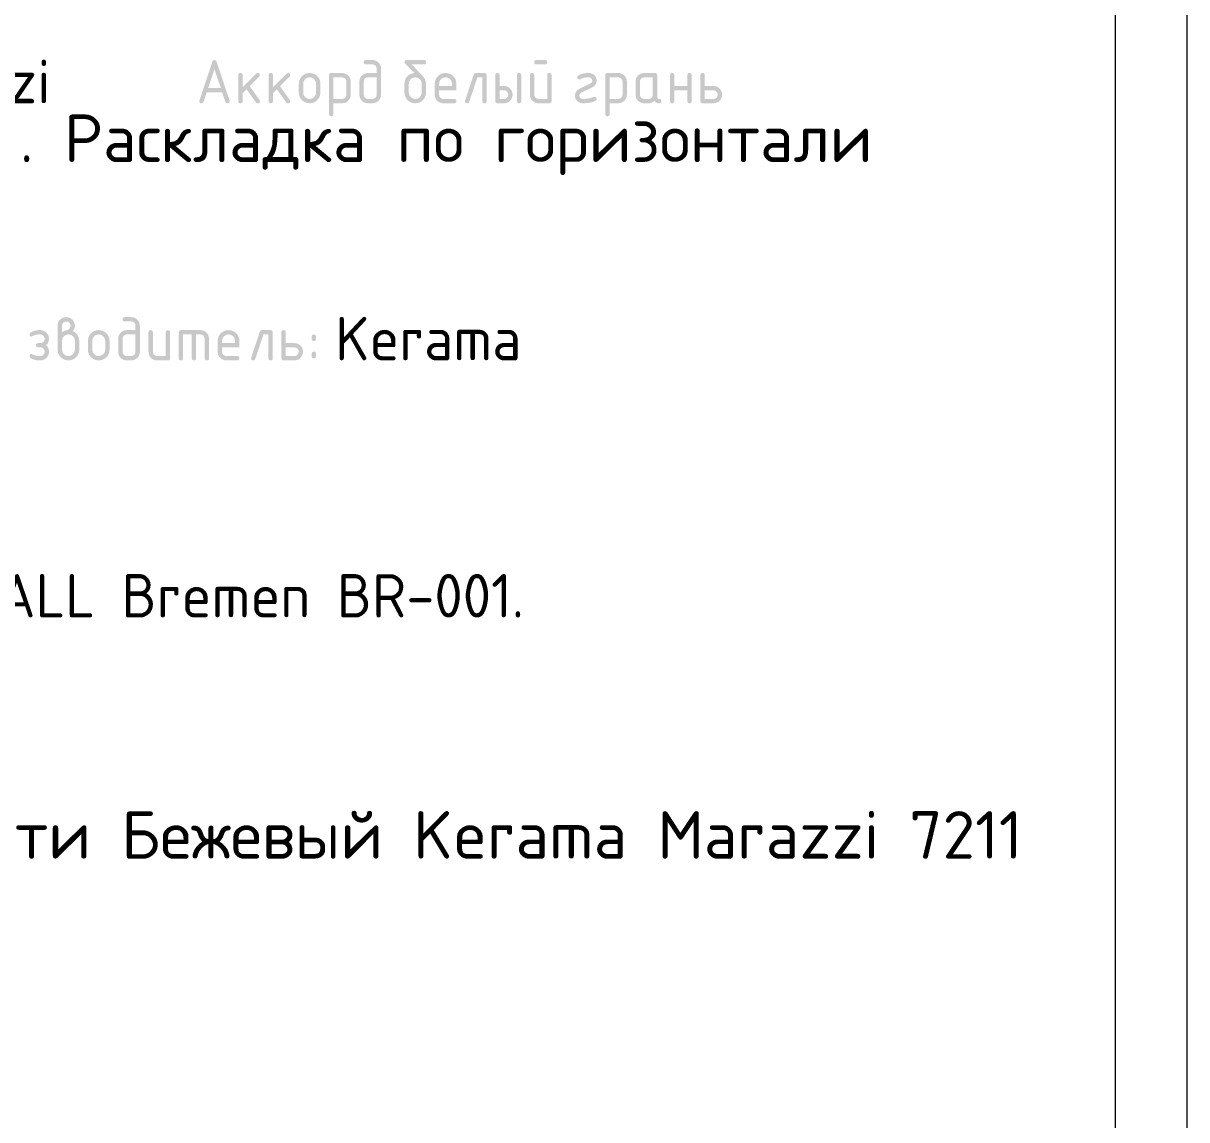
# Model space of a CAD drawing. Header units: millimetres. Extents: x 0 to 1189, y 0 to 841.
# Drawn here: x 1107.6 to 1189.1, y 283 to 359.7 of the extents above; entities that cross this region are included whole.
import ezdxf

# ---------------------------------------------------------------- set-up
doc = ezdxf.new("R2010")
doc.units = ezdxf.units.MM

msp = doc.modelspace()

# ---------------------------------------------------------------- hatches: boundary and pattern name
h = msp.add_hatch(color=7)
h.paths.add_polyline_path([(1120.992302, 356.523999), (1120.548022, 355.186199), (1121.440991, 355.186199)])
h.paths.add_polyline_path([(1122.055045, 354.276143), (1122.045528, 354.209954), (1122.016942, 354.163764), (1121.969236, 354.136694), (1121.902358, 354.127866), (1121.811614, 354.153153), (1121.758491, 354.22929), (1121.538556, 354.881377), (1120.446598, 354.881377), (1120.230522, 354.22929), (1120.177399, 354.153153), (1120.086655, 354.127866), (1120.019777, 354.136694), (1119.972071, 354.163764), (1119.943485, 354.209954), (1119.933968, 354.276143), (1119.942788, 354.326855), (1120.844025, 357.031668), (1120.901007, 357.124961), (1120.992302, 357.154589), (1121.087868, 357.125513), (1121.144988, 357.036078), (1122.046776, 354.326855)])
h = msp.add_hatch(color=7)
h.paths.add_polyline_path([(1132.663685, 356.549355), (1132.663685, 354.733101), (1132.652532, 354.610937), (1132.619106, 354.498283), (1132.563459, 354.395137), (1132.485643, 354.301499), (1132.392065, 354.224372), (1132.289341, 354.170241), (1132.177832, 354.138331), (1132.0579, 354.127866), (1131.753629, 354.127866), (1131.631216, 354.138331), (1131.51888, 354.170241), (1131.416983, 354.224372), (1131.325886, 354.301499), (1131.24807, 354.395137), (1131.192423, 354.498283), (1131.158997, 354.610937), (1131.147843, 354.733101), (1131.147843, 355.639298), (1131.158997, 355.761462), (1131.192423, 355.874116), (1131.24807, 355.977262), (1131.325886, 356.0709), (1131.418843, 356.146167), (1131.520534, 356.200504), (1131.631836, 356.233448), (1131.753629, 356.244533), (1132.358863, 356.244533), (1132.358863, 356.549355), (1132.33709, 356.666902), (1132.273976, 356.765431), (1132.175653, 356.828063), (1132.0579, 356.849767), (1131.600942, 356.849767), (1131.536614, 356.859284), (1131.490217, 356.88787), (1131.462113, 356.935576), (1131.452665, 357.002454), (1131.462113, 357.069013), (1131.490217, 357.116555), (1131.536614, 357.145081), (1131.600942, 357.154589), (1132.0579, 357.154589), (1132.180313, 357.143522), (1132.292649, 357.110285), (1132.394546, 357.054828), (1132.485643, 356.977098), (1132.563459, 356.885691), (1132.619106, 356.78369), (1132.652532, 356.671458)])
h.paths.add_polyline_path([(1132.358863, 354.733101), (1132.358863, 355.939711), (1131.753629, 355.939711), (1131.635876, 355.917938), (1131.537552, 355.854824), (1131.474438, 355.756569), (1131.452665, 355.639298), (1131.452665, 354.733101), (1131.47499, 354.617483), (1131.541962, 354.517575), (1131.639734, 354.450603), (1131.753629, 354.428278), (1132.0579, 354.428278), (1132.173448, 354.450603), (1132.269566, 354.517575), (1132.336539, 354.615829)])
h = msp.add_hatch(color=7)
h.paths.add_polyline_path([(1135.819997, 355.486612), (1135.819997, 354.881377), (1135.805717, 354.731421), (1135.763222, 354.592472), (1135.693028, 354.464581), (1135.595652, 354.347801), (1135.480733, 354.251114), (1135.352635, 354.182436), (1135.212653, 354.141457), (1135.062076, 354.127866), (1134.909579, 354.141457), (1134.769381, 354.182436), (1134.641172, 354.251114), (1134.524641, 354.347801), (1134.427636, 354.464581), (1134.358794, 354.592472), (1134.317755, 354.731421), (1134.304155, 354.881377), (1134.304155, 355.491022), (1134.328762, 355.701999), (1134.402616, 355.884038), (1134.525769, 356.036725), (1134.698274, 356.159646), (1134.853234, 356.224413), (1134.998686, 356.244533), (1134.333921, 356.913157), (1134.311183, 356.948297), (1134.304155, 357.002454), (1134.313672, 357.069013), (1134.342258, 357.116555), (1134.389964, 357.145081), (1134.456842, 357.154589), (1135.67172, 357.154589), (1135.736049, 357.145081), (1135.782446, 357.116555), (1135.810549, 357.069013), (1135.819997, 357.002454), (1135.810549, 356.935576), (1135.782446, 356.88787), (1135.736049, 356.859284), (1135.67172, 356.849767), (1134.807966, 356.849767), (1135.570297, 356.049954), (1135.678843, 355.917283), (1135.756952, 355.779445), (1135.804158, 355.636026)])
h.paths.add_polyline_path([(1135.515175, 354.885787), (1135.515175, 355.491022), (1135.48286, 355.664585), (1135.383986, 355.812931), (1135.237087, 355.911805), (1135.062076, 355.94412), (1134.887065, 355.911805), (1134.740166, 355.812931), (1134.641292, 355.664585), (1134.608977, 355.491022), (1134.608977, 354.885787), (1134.641292, 354.708916), (1134.740166, 354.563877), (1134.887065, 354.462798), (1135.062076, 354.428278), (1135.237087, 354.462798), (1135.383986, 354.563877), (1135.48286, 354.710363)])
h = msp.add_hatch(color=7)
h.paths.add_polyline_path([(1144.607284, 356.096256), (1144.607284, 354.276143), (1144.597767, 354.209954), (1144.569182, 354.163764), (1144.521476, 354.136694), (1144.454598, 354.127866), (1143.697228, 354.127866), (1143.574815, 354.138331), (1143.462479, 354.170241), (1143.360582, 354.224372), (1143.269485, 354.301499), (1143.191669, 354.395137), (1143.136022, 354.498283), (1143.102596, 354.610937), (1143.091442, 354.733101), (1143.091442, 356.096256), (1143.100959, 356.163134), (1143.129545, 356.21084), (1143.177251, 356.239425), (1143.244129, 356.248943), (1143.310688, 356.239425), (1143.35823, 356.21084), (1143.386756, 356.163134), (1143.396264, 356.096256), (1143.396264, 354.733101), (1143.418589, 354.617965), (1143.485561, 354.521434), (1143.583333, 354.451085), (1143.697228, 354.428278), (1144.302462, 354.428278), (1144.302462, 356.096256), (1144.311971, 356.163134), (1144.340496, 356.21084), (1144.388038, 356.239425), (1144.454598, 356.248943), (1144.521476, 356.239425), (1144.569182, 356.21084), (1144.597767, 356.163134)])
h.paths.add_polyline_path([(1144.149776, 356.849767), (1143.544541, 356.849767), (1143.480213, 356.859284), (1143.433816, 356.88787), (1143.405713, 356.935576), (1143.396264, 357.002454), (1143.405713, 357.069013), (1143.433816, 357.116555), (1143.480213, 357.145081), (1143.544541, 357.154589), (1144.149776, 357.154589), (1144.216654, 357.145081), (1144.26436, 357.116555), (1144.292945, 357.069013), (1144.302462, 357.002454), (1144.292945, 356.935576), (1144.26436, 356.88787), (1144.216654, 356.859284)])
h = msp.add_hatch(color=7)
h.dxf.hatch_style = 2
h.paths.add_polyline_path([(1122.966086, 355.249589), (1123.918586, 356.202089), (1123.965094, 356.234473), (1124.024419, 356.244533), (1124.091297, 356.235085), (1124.139003, 356.206981), (1124.167589, 356.160584), (1124.177106, 356.096256), (1124.164841, 356.038585), (1124.130252, 355.990423), (1123.465487, 355.321798), (1124.14734, 354.364889), (1124.177106, 354.276143), (1124.167589, 354.209954), (1124.139003, 354.163764), (1124.091297, 354.136694), (1124.024419, 354.127866), (1123.951521, 354.143645), (1123.897639, 354.191256), (1123.245552, 355.105722), (1122.966086, 354.822397), (1122.966086, 354.276143), (1122.956577, 354.209954), (1122.928052, 354.163764), (1122.880509, 354.136694), (1122.81395, 354.127866), (1122.747072, 354.136694), (1122.699366, 354.163764), (1122.670781, 354.209954), (1122.661264, 354.276143), (1122.661264, 356.096256), (1122.670781, 356.160584), (1122.699366, 356.206981), (1122.747072, 356.235085), (1122.81395, 356.244533), (1122.880509, 356.235085), (1122.928052, 356.206981), (1122.956577, 356.160584), (1122.966086, 356.096256)])
h = msp.add_hatch(color=7)
h.dxf.hatch_style = 2
h.paths.add_polyline_path([(1125.087731, 355.249589), (1126.040231, 356.202089), (1126.086739, 356.234473), (1126.146064, 356.244533), (1126.212942, 356.235085), (1126.260648, 356.206981), (1126.289233, 356.160584), (1126.298751, 356.096256), (1126.286486, 356.038585), (1126.251897, 355.990423), (1125.587132, 355.321798), (1126.268985, 354.364889), (1126.298751, 354.276143), (1126.289233, 354.209954), (1126.260648, 354.163764), (1126.212942, 354.136694), (1126.146064, 354.127866), (1126.073166, 354.143645), (1126.019284, 354.191256), (1125.367197, 355.105722), (1125.087731, 354.822397), (1125.087731, 354.276143), (1125.078222, 354.209954), (1125.049697, 354.163764), (1125.002154, 354.136694), (1124.935595, 354.127866), (1124.868717, 354.136694), (1124.821011, 354.163764), (1124.792426, 354.209954), (1124.782909, 354.276143), (1124.782909, 356.096256), (1124.792426, 356.160584), (1124.821011, 356.206981), (1124.868717, 356.235085), (1124.935595, 356.244533), (1125.002154, 356.235085), (1125.049697, 356.206981), (1125.078222, 356.160584), (1125.087731, 356.096256)])
h = msp.add_hatch(color=7)
h.paths.add_polyline_path([(1126.904553, 354.881377), (1126.904553, 355.486612), (1126.918153, 355.639118), (1126.959193, 355.779376), (1127.028034, 355.907749), (1127.12504, 356.024598), (1127.24157, 356.121285), (1127.369779, 356.189962), (1127.509977, 356.230942), (1127.662474, 356.244533), (1127.814972, 356.231002), (1127.95517, 356.190445), (1128.083379, 356.122912), (1128.199909, 356.028456), (1128.296915, 355.911857), (1128.365756, 355.783166), (1128.406796, 355.641658), (1128.420395, 355.486612), (1128.420395, 354.881377), (1128.406116, 354.731421), (1128.36362, 354.592472), (1128.293426, 354.464581), (1128.196051, 354.347801), (1128.081131, 354.251114), (1127.953034, 354.182436), (1127.813051, 354.141457), (1127.662474, 354.127866), (1127.509977, 354.141457), (1127.369779, 354.182436), (1127.24157, 354.251114), (1127.12504, 354.347801), (1127.028034, 354.464581), (1126.959193, 354.592472), (1126.918153, 354.731421)])
h.paths.add_polyline_path([(1128.115573, 354.885787), (1128.115573, 355.491022), (1128.083258, 355.664585), (1127.984384, 355.812931), (1127.837485, 355.911805), (1127.662474, 355.94412), (1127.487464, 355.911805), (1127.340565, 355.812931), (1127.24169, 355.664585), (1127.209375, 355.491022), (1127.209375, 354.885787), (1127.24169, 354.708916), (1127.340565, 354.563877), (1127.487464, 354.462798), (1127.662474, 354.428278), (1127.837485, 354.462798), (1127.984384, 354.563877), (1128.083258, 354.710363)])
h = msp.add_hatch(color=7)
h.paths.add_polyline_path([(1129.026198, 356.096256), (1129.035715, 356.160584), (1129.064301, 356.206981), (1129.112007, 356.235085), (1129.178885, 356.244533), (1129.936255, 356.244533), (1130.058668, 356.233448), (1130.171004, 356.200504), (1130.272901, 356.146167), (1130.363998, 356.0709), (1130.441814, 355.977262), (1130.497461, 355.874116), (1130.530887, 355.761462), (1130.54204, 355.639298), (1130.54204, 354.733101), (1130.530887, 354.610937), (1130.497461, 354.498283), (1130.441814, 354.395137), (1130.363998, 354.301499), (1130.272901, 354.224372), (1130.171004, 354.170241), (1130.058668, 354.138331), (1129.936255, 354.127866), (1129.33102, 354.127866), (1129.33102, 353.366087), (1129.321512, 353.301758), (1129.292987, 353.255361), (1129.245444, 353.227258), (1129.178885, 353.21781), (1129.112007, 353.227258), (1129.064301, 353.255361), (1129.035715, 353.301758), (1129.026198, 353.366087)])
h.paths.add_polyline_path([(1129.33102, 355.939711), (1129.33102, 354.428278), (1129.936255, 354.428278), (1130.051803, 354.450603), (1130.147921, 354.517575), (1130.214894, 354.615829), (1130.237218, 354.733101), (1130.237218, 355.639298), (1130.215445, 355.756569), (1130.152331, 355.854824), (1130.054008, 355.919591), (1129.936255, 355.939711)])
h = msp.add_hatch(color=7)
h.paths.add_polyline_path([(1137.183721, 355.94412), (1137.00871, 355.911805), (1136.861811, 355.812931), (1136.762937, 355.666032), (1136.730622, 355.491022), (1136.730622, 355.338335), (1137.63682, 355.338335), (1137.63682, 355.491022), (1137.604505, 355.666032), (1137.505631, 355.812931), (1137.358732, 355.911805)])
h.paths.add_polyline_path([(1136.730622, 355.034064), (1136.730622, 354.733101), (1136.752946, 354.617483), (1136.819919, 354.517575), (1136.917691, 354.450603), (1137.031586, 354.428278), (1137.788955, 354.428278), (1137.855833, 354.41877), (1137.903539, 354.390245), (1137.932125, 354.342702), (1137.941642, 354.276143), (1137.932125, 354.209954), (1137.903539, 354.163764), (1137.855833, 354.136694), (1137.788955, 354.127866), (1137.031586, 354.127866), (1136.909173, 354.138331), (1136.796837, 354.170241), (1136.694939, 354.224372), (1136.603843, 354.301499), (1136.526026, 354.394517), (1136.47038, 354.496629), (1136.436953, 354.609077), (1136.4258, 354.733101), (1136.4258, 355.486612), (1136.439399, 355.639118), (1136.480439, 355.779376), (1136.549281, 355.907749), (1136.646286, 356.024598), (1136.762816, 356.121285), (1136.891026, 356.189962), (1137.031224, 356.230942), (1137.183721, 356.244533), (1137.336218, 356.231002), (1137.476416, 356.190445), (1137.604626, 356.122912), (1137.721156, 356.028456), (1137.818161, 355.911926), (1137.887003, 355.783717), (1137.928042, 355.643519), (1137.941642, 355.491022), (1137.941642, 355.034064)])
h = msp.add_hatch(color=7)
h.dxf.hatch_style = 2
h.paths.add_polyline_path([(1139.305366, 356.244533), (1139.9106, 356.244533), (1139.977478, 356.235085), (1140.025184, 356.206981), (1140.05377, 356.160584), (1140.063287, 356.096256), (1140.063287, 354.276143), (1140.05377, 354.209954), (1140.025184, 354.163764), (1139.977478, 354.136694), (1139.9106, 354.127866), (1139.844041, 354.136694), (1139.796499, 354.163764), (1139.767973, 354.209954), (1139.758465, 354.276143), (1139.758465, 355.939711), (1139.411199, 355.939711), (1138.839589, 354.22929), (1138.788877, 354.153153), (1138.700132, 354.127866), (1138.633254, 354.137375), (1138.585548, 354.1659), (1138.556962, 354.213442), (1138.547445, 354.280002), (1138.556264, 354.326855), (1139.15323, 356.121612), (1139.213175, 356.214905)])
h = msp.add_hatch(color=7)
h.paths.add_polyline_path([(1141.88011, 354.733101), (1141.869025, 354.610937), (1141.836081, 354.498283), (1141.781744, 354.395137), (1141.706477, 354.301499), (1141.612839, 354.224372), (1141.509693, 354.170241), (1141.397038, 354.138331), (1141.274875, 354.127866), (1140.821776, 354.127866), (1140.754899, 354.136694), (1140.707193, 354.163764), (1140.678607, 354.209954), (1140.66909, 354.276143), (1140.66909, 356.096256), (1140.678607, 356.160584), (1140.707193, 356.206981), (1140.754899, 356.235085), (1140.821776, 356.244533), (1140.888336, 356.235085), (1140.935878, 356.206981), (1140.964403, 356.160584), (1140.973912, 356.096256), (1140.973912, 355.338335), (1141.274875, 355.338335), (1141.397038, 355.327336), (1141.509693, 355.294582), (1141.612839, 355.240434), (1141.706477, 355.165253), (1141.781744, 355.071529), (1141.836081, 354.968194), (1141.869025, 354.85535)])
h.paths.add_polyline_path([(1141.579146, 354.733101), (1141.557098, 354.850647), (1141.490401, 354.949177), (1141.392146, 355.012291), (1141.274875, 355.034064), (1140.973912, 355.034064), (1140.973912, 354.428278), (1141.274875, 354.428278), (1141.392146, 354.450603), (1141.490401, 354.517575), (1141.557098, 354.615829)])
h.paths.add_polyline_path([(1142.184932, 356.096256), (1142.19444, 356.160584), (1142.222966, 356.206981), (1142.270508, 356.235085), (1142.337067, 356.244533), (1142.401396, 356.235085), (1142.447793, 356.206981), (1142.475896, 356.160584), (1142.485344, 356.096256), (1142.485344, 354.276143), (1142.475896, 354.209954), (1142.447793, 354.163764), (1142.401396, 354.136694), (1142.337067, 354.127866), (1142.270508, 354.136694), (1142.222966, 354.163764), (1142.19444, 354.209954), (1142.184932, 354.276143)])
h = msp.add_hatch(color=7)
h.dxf.hatch_style = 2
h.paths.add_polyline_path([(1147.61338, 354.580965), (1147.680257, 354.571448), (1147.727963, 354.542862), (1147.756549, 354.495156), (1147.766066, 354.428278), (1147.744293, 354.352693), (1147.681179, 354.293231), (1147.515392, 354.220884), (1147.309867, 354.169207), (1147.06455, 354.138201), (1146.779391, 354.127866), (1146.674815, 354.137375), (1146.57737, 354.1659), (1146.487781, 354.213442), (1146.406769, 354.280002), (1146.337661, 354.361082), (1146.288809, 354.451154), (1146.259802, 354.549908), (1146.250224, 354.657033), (1146.269327, 354.810856), (1146.326567, 354.942149), (1146.421842, 355.050497), (1146.555046, 355.135488), (1147.338323, 355.511968), (1147.391481, 355.547935), (1147.429963, 355.592996), (1147.453355, 355.648393), (1147.461244, 355.715366), (1147.445259, 355.802045), (1147.397854, 355.876321), (1147.321924, 355.923932), (1147.2369, 355.939711), (1147.010763, 355.932889), (1146.8516, 355.909945), (1146.743631, 355.872049), (1146.622846, 355.808522), (1146.555046, 355.791434), (1146.497375, 355.801494), (1146.449213, 355.833877), (1146.413453, 355.88514), (1146.402911, 355.939711), (1146.422479, 356.015365), (1146.483388, 356.07531), (1146.630115, 356.149887), (1146.804333, 356.202709), (1147.006457, 356.234137), (1147.2369, 356.244533), (1147.341475, 356.235024), (1147.43892, 356.206499), (1147.52851, 356.158957), (1147.609521, 356.092397), (1147.67863, 356.009689), (1147.727481, 355.919798), (1147.756489, 355.821949), (1147.766066, 355.715366), (1147.746963, 355.561543), (1147.689723, 355.43025), (1147.594449, 355.321902), (1147.461244, 355.236911), (1146.682377, 354.86429), (1146.586879, 354.781539), (1146.555046, 354.657033), (1146.571031, 354.570354), (1146.618436, 354.496078), (1146.692712, 354.446262), (1146.779391, 354.428278), (1146.994589, 354.437055), (1147.195421, 354.46335), (1147.38199, 354.507111), (1147.5544, 354.568287)])
h = msp.add_hatch(color=7)
h.paths.add_polyline_path([(1148.371869, 356.096256), (1148.381386, 356.160584), (1148.409972, 356.206981), (1148.457678, 356.235085), (1148.524556, 356.244533), (1149.281925, 356.244533), (1149.404338, 356.233448), (1149.516674, 356.200504), (1149.618572, 356.146167), (1149.709669, 356.0709), (1149.787485, 355.977262), (1149.843132, 355.874116), (1149.876558, 355.761462), (1149.887711, 355.639298), (1149.887711, 354.733101), (1149.876558, 354.610937), (1149.843132, 354.498283), (1149.787485, 354.395137), (1149.709669, 354.301499), (1149.618572, 354.224372), (1149.516674, 354.170241), (1149.404338, 354.138331), (1149.281925, 354.127866), (1148.676691, 354.127866), (1148.676691, 353.366087), (1148.667183, 353.301758), (1148.638657, 353.255361), (1148.591115, 353.227258), (1148.524556, 353.21781), (1148.457678, 353.227258), (1148.409972, 353.255361), (1148.381386, 353.301758), (1148.371869, 353.366087)])
h.paths.add_polyline_path([(1148.676691, 355.939711), (1148.676691, 354.428278), (1149.281925, 354.428278), (1149.397474, 354.450603), (1149.493592, 354.517575), (1149.560565, 354.615829), (1149.582889, 354.733101), (1149.582889, 355.639298), (1149.561116, 355.756569), (1149.498002, 355.854824), (1149.399679, 355.919591), (1149.281925, 355.939711)])
h = msp.add_hatch(color=7)
h.paths.add_polyline_path([(1151.704534, 355.939711), (1151.0993, 355.939711), (1150.981546, 355.917938), (1150.883223, 355.854824), (1150.820109, 355.756569), (1150.798336, 355.639298), (1150.798336, 354.733101), (1150.82066, 354.617483), (1150.887633, 354.517575), (1150.985405, 354.450603), (1151.0993, 354.428278), (1151.40357, 354.428278), (1151.519119, 354.450603), (1151.615237, 354.517575), (1151.68221, 354.615829), (1151.704534, 354.733101)])
h.paths.add_polyline_path([(1152.309768, 354.276143), (1152.30032, 354.209954), (1152.272217, 354.163764), (1152.22582, 354.136694), (1152.161491, 354.127866), (1152.059095, 354.137444), (1151.967395, 354.166451), (1151.885927, 354.215303), (1151.814226, 354.284411), (1151.724559, 354.215303), (1151.626468, 354.166451), (1151.519593, 354.137444), (1151.40357, 354.127866), (1151.0993, 354.127866), (1150.976887, 354.138331), (1150.864551, 354.170241), (1150.762653, 354.224372), (1150.671557, 354.301499), (1150.59374, 354.394517), (1150.538094, 354.496629), (1150.504667, 354.609077), (1150.493514, 354.733101), (1150.493514, 355.639298), (1150.504667, 355.761462), (1150.538094, 355.874116), (1150.59374, 355.977262), (1150.671557, 356.0709), (1150.762653, 356.146167), (1150.864551, 356.200504), (1150.976887, 356.233448), (1151.0993, 356.244533), (1151.856669, 356.244533), (1151.923547, 356.235085), (1151.971253, 356.206981), (1151.999839, 356.160584), (1152.009356, 356.096256), (1152.009356, 354.580965), (1152.018864, 354.514087), (1152.04739, 354.466381), (1152.094932, 354.437796), (1152.161491, 354.428278), (1152.22582, 354.41877), (1152.272217, 354.390245), (1152.30032, 354.342702)])
h = msp.add_hatch(color=7)
h.dxf.hatch_style = 2
h.paths.add_polyline_path([(1153.220689, 355.034064), (1153.220689, 354.276143), (1153.21118, 354.209954), (1153.182655, 354.163764), (1153.135112, 354.136694), (1153.068553, 354.127866), (1153.001675, 354.136694), (1152.953969, 354.163764), (1152.925384, 354.209954), (1152.915866, 354.276143), (1152.915866, 356.096256), (1152.925384, 356.160584), (1152.953969, 356.206981), (1153.001675, 356.235085), (1153.068553, 356.244533), (1153.135112, 356.235085), (1153.182655, 356.206981), (1153.21118, 356.160584), (1153.220689, 356.096256), (1153.220689, 355.338335), (1154.126886, 355.338335), (1154.126886, 356.096256), (1154.136395, 356.160584), (1154.16492, 356.206981), (1154.212463, 356.235085), (1154.279022, 356.244533), (1154.3459, 356.235085), (1154.393606, 356.206981), (1154.422191, 356.160584), (1154.431709, 356.096256), (1154.431709, 354.276143), (1154.422191, 354.209954), (1154.393606, 354.163764), (1154.3459, 354.136694), (1154.279022, 354.127866), (1154.212463, 354.136694), (1154.16492, 354.163764), (1154.136395, 354.209954), (1154.126886, 354.276143), (1154.126886, 355.034064)])
h = msp.add_hatch(color=7)
h.paths.add_polyline_path([(1156.553353, 354.733101), (1156.5422, 354.610937), (1156.508774, 354.498283), (1156.453127, 354.395137), (1156.375311, 354.301499), (1156.284214, 354.224372), (1156.182317, 354.170241), (1156.069981, 354.138331), (1155.947568, 354.127866), (1155.190198, 354.127866), (1155.12332, 354.136694), (1155.075614, 354.163764), (1155.047028, 354.209954), (1155.037511, 354.276143), (1155.037511, 356.096256), (1155.047028, 356.160584), (1155.075614, 356.206981), (1155.12332, 356.235085), (1155.190198, 356.244533), (1155.256757, 356.235085), (1155.3043, 356.206981), (1155.332825, 356.160584), (1155.342333, 356.096256), (1155.342333, 355.338335), (1155.947568, 355.338335), (1156.069981, 355.327268), (1156.182317, 355.294031), (1156.284214, 355.238574), (1156.375311, 355.160844), (1156.453127, 355.069669), (1156.508774, 354.967643), (1156.5422, 354.855281)])
h.paths.add_polyline_path([(1156.248531, 354.733101), (1156.226758, 354.850647), (1156.163644, 354.949177), (1156.065321, 355.012291), (1155.947568, 355.034064), (1155.342333, 355.034064), (1155.342333, 354.428278), (1155.947568, 354.428278), (1156.063116, 354.450603), (1156.159234, 354.517575), (1156.226207, 354.615829)])
h = msp.add_hatch(color=7)
h.paths.add_polyline_path([(1110.311941, 338.093967), (1110.49584, 338.204692), (1110.663617, 338.242244), (1110.754981, 338.269736), (1110.837249, 338.348077), (1110.897676, 338.447572), (1110.917176, 338.547066), (1110.895127, 338.664613), (1110.82843, 338.763142), (1110.730176, 338.827428), (1110.612905, 338.847478), (1110.495151, 338.825774), (1110.396828, 338.763142), (1110.333714, 338.664613), (1110.311941, 338.547066)])
h.paths.add_polyline_path([(1111.065453, 338.182713), (1111.253417, 338.06868), (1111.40004, 337.903798), (1111.49168, 337.70412), (1111.522961, 337.488733), (1111.522961, 336.879089), (1111.508681, 336.728512), (1111.466186, 336.588529), (1111.395992, 336.460432), (1111.298617, 336.345512), (1111.183697, 336.248826), (1111.0556, 336.180148), (1110.915617, 336.139168), (1110.76504, 336.125577), (1110.612543, 336.139168), (1110.472345, 336.180148), (1110.344136, 336.248826), (1110.227605, 336.345512), (1110.1306, 336.462292), (1110.061758, 336.590183), (1110.020719, 336.729132), (1110.007119, 336.879089), (1110.007119, 338.547066), (1110.018273, 338.669229), (1110.051699, 338.781884), (1110.107346, 338.88503), (1110.185162, 338.978668), (1110.278119, 339.054167), (1110.37981, 339.108479), (1110.491112, 339.141293), (1110.612905, 339.1523), (1110.735068, 339.141233), (1110.847723, 339.107996), (1110.950869, 339.052539), (1111.044506, 338.974809), (1111.119773, 338.883402), (1111.174111, 338.781401), (1111.207055, 338.669169), (1111.218139, 338.547066), (1111.208622, 338.438279), (1111.180036, 338.341118), (1111.13233, 338.255843)])
h.paths.add_polyline_path([(1111.218139, 336.883498), (1111.218139, 337.488733), (1111.185824, 337.662297), (1111.08695, 337.810642), (1110.940051, 337.909517), (1110.76504, 337.941832), (1110.590029, 337.909517), (1110.443131, 337.810642), (1110.344256, 337.662297), (1110.311941, 337.488733), (1110.311941, 336.883498), (1110.344256, 336.706627), (1110.443131, 336.561589), (1110.590029, 336.460509), (1110.76504, 336.42599), (1110.940051, 336.460509), (1111.08695, 336.561589), (1111.185824, 336.708074)])
h = msp.add_hatch(color=7)
h.paths.add_polyline_path([(1115.766462, 338.547066), (1115.766462, 336.730812), (1115.755309, 336.608649), (1115.721882, 336.495994), (1115.666236, 336.392848), (1115.588419, 336.29921), (1115.494842, 336.222083), (1115.392118, 336.167952), (1115.280609, 336.136042), (1115.160676, 336.125577), (1114.856406, 336.125577), (1114.733993, 336.136042), (1114.621657, 336.167952), (1114.519759, 336.222083), (1114.428663, 336.29921), (1114.350846, 336.392848), (1114.2952, 336.495994), (1114.261773, 336.608649), (1114.25062, 336.730812), (1114.25062, 337.63701), (1114.261773, 337.759173), (1114.2952, 337.871827), (1114.350846, 337.974973), (1114.428663, 338.068611), (1114.52162, 338.143878), (1114.62331, 338.198216), (1114.734613, 338.231159), (1114.856406, 338.242244), (1115.46164, 338.242244), (1115.46164, 338.547066), (1115.439867, 338.664613), (1115.376753, 338.763142), (1115.27843, 338.825774), (1115.160676, 338.847478), (1114.703719, 338.847478), (1114.63939, 338.856995), (1114.592994, 338.885581), (1114.56489, 338.933287), (1114.555442, 339.000165), (1114.56489, 339.066724), (1114.592994, 339.114267), (1114.63939, 339.142792), (1114.703719, 339.1523), (1115.160676, 339.1523), (1115.283089, 339.141233), (1115.395425, 339.107996), (1115.497323, 339.052539), (1115.588419, 338.974809), (1115.666236, 338.883402), (1115.721882, 338.781401), (1115.755309, 338.669169)])
h.paths.add_polyline_path([(1115.46164, 336.730812), (1115.46164, 337.937422), (1114.856406, 337.937422), (1114.738652, 337.915649), (1114.640329, 337.852535), (1114.577215, 337.754281), (1114.555442, 337.63701), (1114.555442, 336.730812), (1114.577766, 336.615194), (1114.644739, 336.515287), (1114.742511, 336.448314), (1114.856406, 336.42599), (1115.160676, 336.42599), (1115.276225, 336.448314), (1115.372343, 336.515287), (1115.439316, 336.613541)])
h = msp.add_hatch(color=7)
h.dxf.hatch_style = 2
h.paths.add_polyline_path([(1109.096174, 336.730812), (1109.076606, 336.856764), (1109.015696, 336.951298), (1108.939766, 337.005592), (1108.838205, 337.031775), (1108.643626, 337.031775), (1108.580994, 337.046865), (1108.537793, 337.078077), (1108.503204, 337.12624), (1108.490939, 337.183911), (1108.503204, 337.245233), (1108.537793, 337.294154), (1108.597186, 337.32826), (1108.685518, 337.340456), (1108.732372, 337.340456), (1108.783083, 337.336046), (1108.91696, 337.35837), (1109.015696, 337.425343), (1109.076606, 337.520014), (1109.096174, 337.63701), (1109.076123, 337.754281), (1109.011838, 337.852535), (1108.913308, 337.917303), (1108.795761, 337.937422), (1108.643626, 337.937422), (1108.503273, 337.918405), (1108.334394, 337.861354), (1108.253495, 337.828075), (1108.195695, 337.804303), (1108.161769, 337.790041), (1108.110601, 337.798309), (1108.072016, 337.839857), (1108.03784, 337.94569), (1108.053679, 338.004489), (1108.100886, 338.060136), (1108.178994, 338.112579), (1108.287541, 338.161767), (1108.478192, 338.222676), (1108.643626, 338.242244), (1108.795761, 338.242244), (1108.917924, 338.231159), (1109.030579, 338.198216), (1109.133725, 338.143878), (1109.227363, 338.068611), (1109.302862, 337.974973), (1109.357174, 337.871827), (1109.389989, 337.759173), (1109.400996, 337.63701), (1109.388223, 337.489396), (1109.349664, 337.364365), (1109.284956, 337.262381), (1109.193739, 337.183911), (1109.284956, 337.10544), (1109.349664, 337.003457), (1109.388223, 336.878425), (1109.400996, 336.730812), (1109.389989, 336.608649), (1109.357174, 336.495994), (1109.302862, 336.392848), (1109.227363, 336.29921), (1109.133725, 336.222083), (1109.030579, 336.167952), (1108.917924, 336.136042), (1108.795761, 336.125577), (1108.643626, 336.125577), (1108.47461, 336.144594), (1108.283682, 336.201645), (1108.175506, 336.250901), (1108.09875, 336.303827), (1108.052999, 336.360783), (1108.03784, 336.422131), (1108.072016, 336.527964), (1108.111083, 336.567859), (1108.156352, 336.582535), (1108.170054, 336.577781), (1108.20479, 336.563518), (1108.260919, 336.539747), (1108.338804, 336.506467), (1108.503824, 336.445558), (1108.643626, 336.42599), (1108.795761, 336.42599), (1108.913308, 336.448314), (1109.011838, 336.515287), (1109.074676, 336.613541)])
h = msp.add_hatch(color=7)
h.paths.add_polyline_path([(1112.12887, 336.879089), (1112.12887, 337.484323), (1112.142469, 337.636829), (1112.183509, 337.777087), (1112.25235, 337.90546), (1112.349356, 338.022309), (1112.465886, 338.118996), (1112.594095, 338.187674), (1112.734293, 338.228653), (1112.886791, 338.242244), (1113.039288, 338.228713), (1113.179486, 338.188156), (1113.307695, 338.120623), (1113.424226, 338.026168), (1113.521231, 337.909568), (1113.590072, 337.780877), (1113.631112, 337.639369), (1113.644712, 337.484323), (1113.644712, 336.879089), (1113.630432, 336.729132), (1113.587936, 336.590183), (1113.517743, 336.462292), (1113.420367, 336.345512), (1113.305447, 336.248826), (1113.17735, 336.180148), (1113.037367, 336.139168), (1112.886791, 336.125577), (1112.734293, 336.139168), (1112.594095, 336.180148), (1112.465886, 336.248826), (1112.349356, 336.345512), (1112.25235, 336.462292), (1112.183509, 336.590183), (1112.142469, 336.729132)])
h.paths.add_polyline_path([(1113.33989, 336.883498), (1113.33989, 337.488733), (1113.307575, 337.662297), (1113.2087, 337.810642), (1113.061801, 337.909517), (1112.886791, 337.941832), (1112.71178, 337.909517), (1112.564881, 337.810642), (1112.466007, 337.662297), (1112.433692, 337.488733), (1112.433692, 336.883498), (1112.466007, 336.706627), (1112.564881, 336.561589), (1112.71178, 336.460509), (1112.886791, 336.42599), (1113.061801, 336.460509), (1113.2087, 336.561589), (1113.307575, 336.708074)])
h = msp.add_hatch(color=7)
h.dxf.hatch_style = 2
h.paths.add_polyline_path([(1117.888212, 338.093967), (1117.888212, 336.273854), (1117.878695, 336.207665), (1117.85011, 336.161475), (1117.802404, 336.134405), (1117.735526, 336.125577), (1116.978156, 336.125577), (1116.855743, 336.136042), (1116.743407, 336.167952), (1116.64151, 336.222083), (1116.550413, 336.29921), (1116.472597, 336.392228), (1116.41695, 336.49434), (1116.383524, 336.606788), (1116.37237, 336.730812), (1116.37237, 338.093967), (1116.381887, 338.158296), (1116.410473, 338.204692), (1116.458179, 338.232796), (1116.525057, 338.242244), (1116.591616, 338.232796), (1116.639159, 338.204692), (1116.667684, 338.158296), (1116.677192, 338.093967), (1116.677192, 336.730812), (1116.699517, 336.615194), (1116.766489, 336.515287), (1116.864261, 336.448314), (1116.978156, 336.42599), (1117.58339, 336.42599), (1117.58339, 338.093967), (1117.592899, 338.158296), (1117.621424, 338.204692), (1117.668967, 338.232796), (1117.735526, 338.242244), (1117.802404, 338.232796), (1117.85011, 338.204692), (1117.878695, 338.158296)])
h = msp.add_hatch(color=7)
h.dxf.hatch_style = 2
h.paths.add_polyline_path([(1118.646807, 338.242244), (1120.009963, 338.242244), (1120.131437, 338.231159), (1120.242576, 338.198216), (1120.344206, 338.143878), (1120.437155, 338.068611), (1120.514971, 337.974973), (1120.570618, 337.871827), (1120.604044, 337.759173), (1120.615197, 337.63701), (1120.615197, 336.273854), (1120.60568, 336.207665), (1120.577094, 336.161475), (1120.529388, 336.134405), (1120.462511, 336.125577), (1120.395951, 336.134405), (1120.348409, 336.161475), (1120.319884, 336.207665), (1120.310375, 336.273854), (1120.310375, 337.63701), (1120.288602, 337.754281), (1120.225488, 337.852535), (1120.127234, 337.917303), (1120.009963, 337.937422), (1119.705141, 337.937422), (1119.705141, 336.273854), (1119.695624, 336.207665), (1119.667038, 336.161475), (1119.619332, 336.134405), (1119.552454, 336.125577), (1119.488358, 336.134405), (1119.441935, 336.161475), (1119.413703, 336.207665), (1119.404177, 336.273854), (1119.404177, 337.937422), (1118.798943, 337.937422), (1118.798943, 336.273854), (1118.789434, 336.207665), (1118.760909, 336.161475), (1118.713367, 336.134405), (1118.646807, 336.125577), (1118.579929, 336.134405), (1118.532224, 336.161475), (1118.503638, 336.207665), (1118.494121, 336.273854), (1118.494121, 338.093967), (1118.503638, 338.158296), (1118.532224, 338.204692), (1118.579929, 338.232796)])
h = msp.add_hatch(color=7)
h.paths.add_polyline_path([(1121.979443, 337.941832), (1121.804432, 337.909517), (1121.657533, 337.810642), (1121.558659, 337.663744), (1121.526344, 337.488733), (1121.526344, 337.336046), (1122.432542, 337.336046), (1122.432542, 337.488733), (1122.400227, 337.663744), (1122.301352, 337.810642), (1122.154453, 337.909517)])
h.paths.add_polyline_path([(1121.526344, 337.031775), (1121.526344, 336.730812), (1121.548668, 336.615194), (1121.615641, 336.515287), (1121.713412, 336.448314), (1121.827307, 336.42599), (1122.584677, 336.42599), (1122.651555, 336.416481), (1122.699261, 336.387956), (1122.727847, 336.340413), (1122.737364, 336.273854), (1122.727847, 336.207665), (1122.699261, 336.161475), (1122.651555, 336.134405), (1122.584677, 336.125577), (1121.827307, 336.125577), (1121.704894, 336.136042), (1121.592558, 336.167952), (1121.490661, 336.222083), (1121.399564, 336.29921), (1121.321748, 336.392228), (1121.266101, 336.49434), (1121.232675, 336.606788), (1121.221522, 336.730812), (1121.221522, 337.484323), (1121.235121, 337.636829), (1121.276161, 337.777087), (1121.345002, 337.90546), (1121.442008, 338.022309), (1121.558538, 338.118996), (1121.686747, 338.187674), (1121.826945, 338.228653), (1121.979443, 338.242244), (1122.13194, 338.228713), (1122.272138, 338.188156), (1122.400347, 338.120623), (1122.516878, 338.026168), (1122.613883, 337.909637), (1122.682724, 337.781428), (1122.723764, 337.64123), (1122.737364, 337.488733), (1122.737364, 337.031775)])
h = msp.add_hatch(color=7)
h.dxf.hatch_style = 2
h.paths.add_polyline_path([(1124.318781, 338.242244), (1124.924015, 338.242244), (1124.990893, 338.232796), (1125.038599, 338.204692), (1125.067185, 338.158296), (1125.076702, 338.093967), (1125.076702, 336.273854), (1125.067185, 336.207665), (1125.038599, 336.161475), (1124.990893, 336.134405), (1124.924015, 336.125577), (1124.857456, 336.134405), (1124.809914, 336.161475), (1124.781388, 336.207665), (1124.77188, 336.273854), (1124.77188, 337.937422), (1124.424614, 337.937422), (1123.853004, 336.227001), (1123.802292, 336.150864), (1123.713546, 336.125577), (1123.646669, 336.135086), (1123.598963, 336.163611), (1123.570377, 336.211153), (1123.56086, 336.277713), (1123.569679, 336.324566), (1124.166645, 338.119323), (1124.22659, 338.212616)])
h = msp.add_hatch(color=7)
h.paths.add_polyline_path([(1127.198452, 336.730812), (1127.187299, 336.608649), (1127.153873, 336.495994), (1127.098226, 336.392848), (1127.02041, 336.29921), (1126.929313, 336.222083), (1126.827415, 336.167952), (1126.71508, 336.136042), (1126.592667, 336.125577), (1125.835297, 336.125577), (1125.768419, 336.134405), (1125.720713, 336.161475), (1125.692127, 336.207665), (1125.68261, 336.273854), (1125.68261, 338.093967), (1125.692127, 338.158296), (1125.720713, 338.204692), (1125.768419, 338.232796), (1125.835297, 338.242244), (1125.901856, 338.232796), (1125.949398, 338.204692), (1125.977924, 338.158296), (1125.987432, 338.093967), (1125.987432, 337.336046), (1126.592667, 337.336046), (1126.71508, 337.324979), (1126.827415, 337.291742), (1126.929313, 337.236285), (1127.02041, 337.158555), (1127.098226, 337.06738), (1127.153873, 336.965354), (1127.187299, 336.852992)])
h.paths.add_polyline_path([(1126.89363, 336.730812), (1126.871857, 336.848358), (1126.808743, 336.946888), (1126.71042, 337.010002), (1126.592667, 337.031775), (1125.987432, 337.031775), (1125.987432, 336.42599), (1126.592667, 336.42599), (1126.708215, 336.448314), (1126.804333, 336.515287), (1126.871306, 336.613541)])
h = msp.add_hatch(color=7)
h.paths.add_polyline_path([(1127.804361, 336.578676), (1127.813878, 336.645236), (1127.842463, 336.692778), (1127.890169, 336.721303), (1127.957047, 336.730812), (1128.023606, 336.721303), (1128.071149, 336.692778), (1128.099674, 336.645236), (1128.109183, 336.578676), (1128.109183, 336.42599), (1128.099674, 336.35943), (1128.071149, 336.311888), (1128.023606, 336.283363), (1127.957047, 336.273854), (1127.890169, 336.283363), (1127.842463, 336.311888), (1127.813878, 336.35943), (1127.804361, 336.42599)])
h.paths.add_polyline_path([(1127.804361, 337.789145), (1127.813878, 337.853474), (1127.842463, 337.89987), (1127.890169, 337.927974), (1127.957047, 337.937422), (1128.023606, 337.927974), (1128.071149, 337.89987), (1128.099674, 337.853474), (1128.109183, 337.789145), (1128.109183, 337.63701), (1128.099674, 337.570132), (1128.071149, 337.522426), (1128.023606, 337.49384), (1127.957047, 337.484323), (1127.890169, 337.49384), (1127.842463, 337.522426), (1127.813878, 337.570132), (1127.804361, 337.63701)])

# ---------------------------------------------------------------- linework, layer by layer
at = {"color": 7, "lineweight": 0}
for p, q in [((1189.107153, 840.985282), (1189.107153, -0.006567)), ((1184.111809, 4.988778), (1184.111809, 588.936038))]:
    msp.add_line(p, q, dxfattribs=at)
msp.add_lwpolyline([(1184.111809, 4.988778), (1184.111809, 835.989938)], dxfattribs=at)
msp.add_lwpolyline([(1184.111809, 4.988778), (1184.111809, 835.989938)], dxfattribs=at)

# ---------------------------------------------------------------- texts
at = {"color": 7, "attachment_point": 1}
for s, insert, char_height in [('{\\fGOSTCommon|b0|i0|c0;Kerama Marazzi }', (1081.094804, 357.168156), 3.040288), ('{\\fGOSTCommon|b0|i0|c0; }', (1147.666175, 357.168156), 3.040288), ('\\A1;{\\fISOCPEUR|b0|i0|c204|p34;. Раскладка по горизонтали }', (1107.348682, 353.339377), 3.329924), ('{\\fGOSTCommon|b0|i0|c0;Kerama }', (1129.449304, 339.165865), 3.040288), ('{\\fGOSTCommon|b0|i0|c0;BRICK WALL Bremen BR-001. }', (1090.48827, 321.167106), 3.040288), ('\\A1;{\\fISOCPEUR|b1|i0|c204|p34;ПН-10 Плитка керамическая 200х500 мм\\fISOCPEUR|b0|i0|c204|p34;, Ауленти Бежевый Kerama Marazzi 7211\\Pс вертикальной раскладкой со сдвигом \\H0.7x;\\S1/2;\\H1.42857x; }', (1005.962345, 304.56419), 3.329924)]:
    msp.add_mtext(s, dxfattribs=dict(at, insert=insert, char_height=char_height))

doc.saveas('drawing.dxf')
